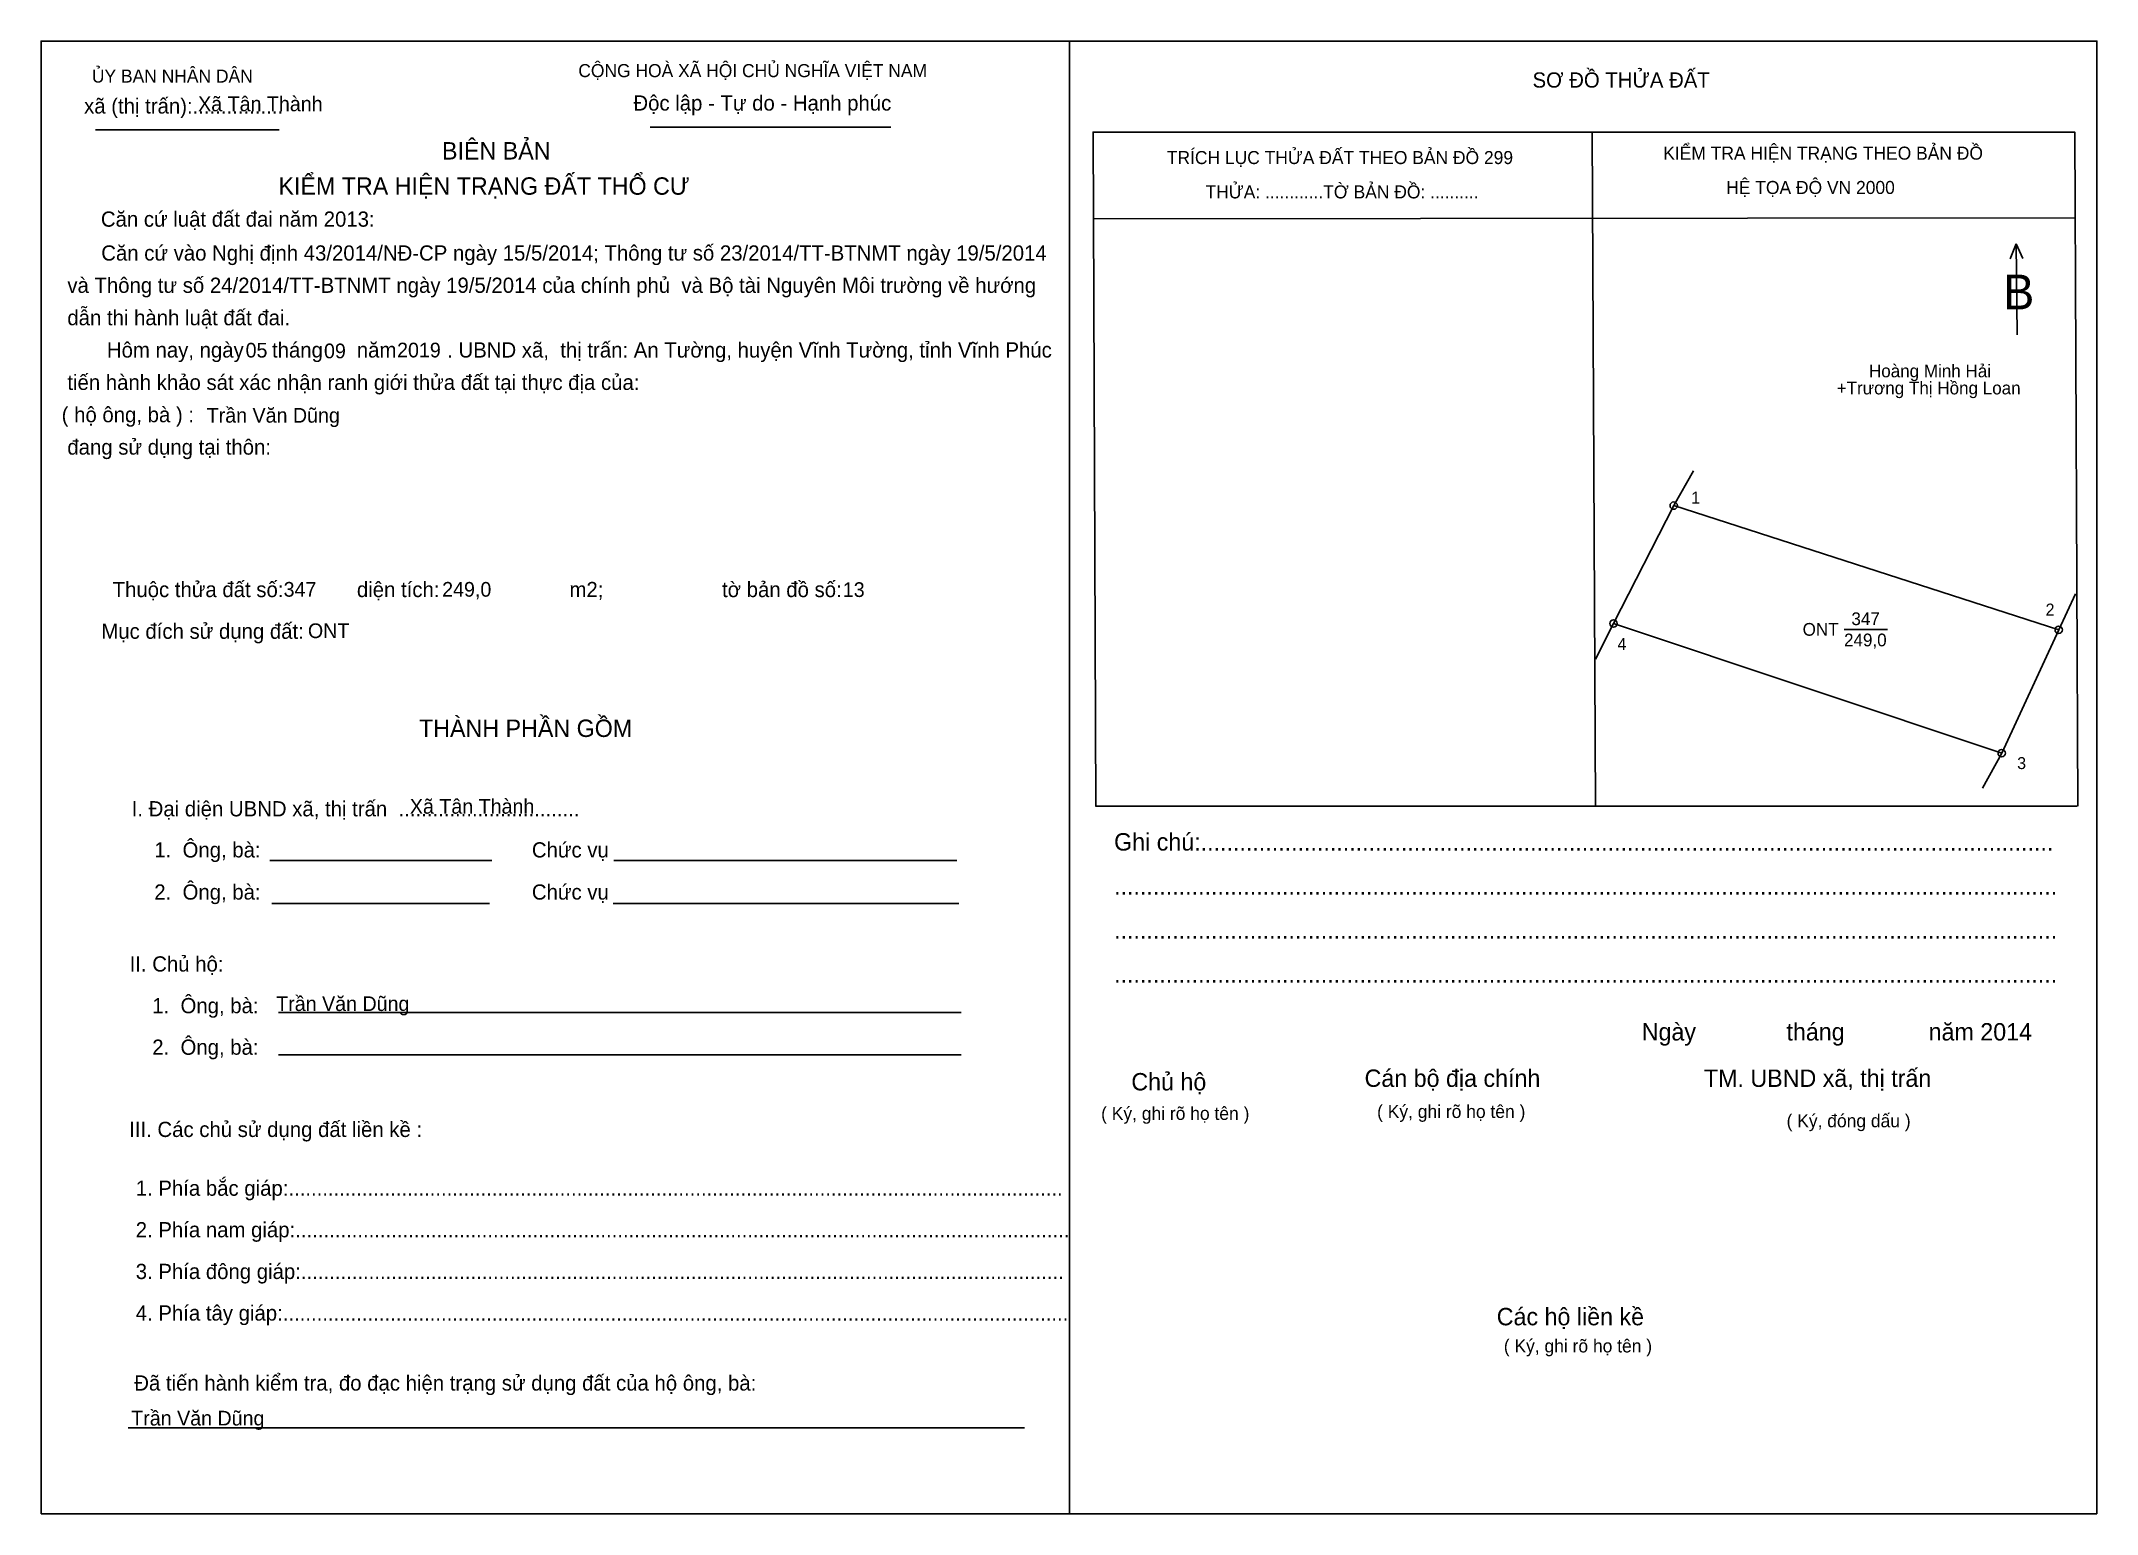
# Model space of a CAD drawing. Extents: x 540459 to 540598, y 1835215 to 1835315.
import ezdxf

# ---------------------------------------------------------------- set-up
doc = ezdxf.new("R2010")
doc.units = 0
for name, color, linetype in [('bbhtNoiDung', 7, 'Continuous'), ('bbhtTemplate', 7, 'Continuous'), ('CanhThua', 7, 'Continuous'), ('MocDinhThua', 7, 'Continuous'), ('NhanDiaChinhThua', 7, 'Continuous'), ('NhanTuCan', 7, 'Continuous'), ('RauThua', 7, 'Continuous'), ('SoHieuDinhThua', 7, 'Continuous')]:
    doc.layers.add(name, color=color, linetype=linetype)

msp = doc.modelspace()

# ---------------------------------------------------------------- linework, layer by layer
at = {"layer": 'bbhtTemplate'}
for p, q in [((540462.51, 1835309.19), (540474.97, 1835309.19)), ((540500.15, 1835309.36), (540516.49, 1835309.36)), ((540564.09, 1835309.03), (540564.32, 1835263.29)), ((540530.21, 1835303.15), (540596.84, 1835303.21)), ((540592.86, 1835301.45), (540592.46, 1835300.42)), ((540592.86, 1835301.45), (540593.32, 1835300.46)), ((540592.86, 1835301.45), (540592.93, 1835295.27)), ((540474.34, 1835259.6), (540489.42, 1835259.6)), ((540497.69, 1835259.6), (540520.97, 1835259.6)), ((540474.47, 1835256.67), (540489.25, 1835256.67)), ((540497.65, 1835256.67), (540521.11, 1835256.67)), ((540474.93, 1835249.27), (540521.27, 1835249.27)), ((540474.93, 1835246.41), (540521.27, 1835246.41)), ((540464.74, 1835221.1), (540525.56, 1835221.1))]:
    msp.add_line(p, q, dxfattribs=at)
for points in [[(540458.82, 1835215.25), (540458.82, 1835315.21), (540528.61, 1835315.21), (540528.61, 1835215.25)], [(540598.34, 1835215.25), (540598.34, 1835315.21), (540528.61, 1835315.21), (540528.61, 1835215.25)]]:
    msp.add_lwpolyline(points, close=True, dxfattribs=at)
for points in [[(540530.41, 1835263.29), (540530.21, 1835309.03), (540596.84, 1835309.03), (540597.04, 1835263.29)], [(540597.01, 1835263.29), (540530.37, 1835263.29)]]:
    msp.add_lwpolyline(points, dxfattribs=at)
at = {"layer": 'CanhThua'}
for p, q in [((540565.53, 1835275.68), (540569.62, 1835283.68)), ((540569.62, 1835283.68), (540595.75, 1835275.25)), ((540591.88, 1835266.88), (540565.53, 1835275.68)), ((540595.75, 1835275.25), (540591.88, 1835266.88))]:
    msp.add_line(p, q, dxfattribs=at)
at = {"layer": 'MocDinhThua'}
for centre in [(540569.62, 1835283.68), (540565.53, 1835275.68), (540595.75, 1835275.25), (540591.88, 1835266.88)]:
    msp.add_circle(centre, 0.25, dxfattribs=at)
at = {"layer": 'NhanDiaChinhThua'}
msp.add_line((540581.18, 1835275.28), (540584.14, 1835275.28), dxfattribs=at)
at = {"layer": 'RauThua'}
for p, q in [((540569.62, 1835283.68), (540570.96, 1835286.03)), ((540595.75, 1835275.25), (540596.88, 1835277.7)), ((540565.53, 1835275.68), (540564.32, 1835273.26)), ((540591.88, 1835266.88), (540590.58, 1835264.51))]:
    msp.add_line(p, q, dxfattribs=at)

# ---------------------------------------------------------------- texts
at = {"layer": 'bbhtNoiDung'}
for s, height, p in [('Xã Tân Thành', 0.9966, (540469.48, 1835310.45)), ('05', 0.997, (540472.7, 1835293.73)), ('09', 0.997, (540478.02, 1835293.68)), ('2019', 0.997, (540482.98, 1835293.74)), ('Trần Văn Dũng', 0.9966, (540470.06, 1835289.31)), ('347', 0.997, (540475.28, 1835277.5)), ('249,0', 0.997, (540486.04, 1835277.5)), ('13', 0.997, (540513.23, 1835277.48)), ('ONT', 0.997, (540476.93, 1835274.69)), ('Xã Tân Thành', 0.9966, (540483.85, 1835262.77)), ('Trần Văn Dũng', 0.9966, (540474.78, 1835249.38)), ('Trần Văn Dũng', 0.9966, (540464.94, 1835221.25))]:
    msp.add_text(s, height=height, dxfattribs=at).set_placement(p)
at = {"layer": 'bbhtTemplate'}
for s, height, p in [('ỦY BAN NHÂN DÂN', 0.8849, (540462.27, 1835312.39)), ('CỘNG HOÀ XÃ HỘI CHỦ NGHĨA VIỆT NAM', 0.8849, (540495.28, 1835312.76)), ('SƠ ĐỒ THỬA ĐẤT', 1.0324, (540560.04, 1835312.05)), ('xã (thị trấn):................', 1.0324, (540461.74, 1835310.29)), ('Độc lập - Tự do - Hạnh phúc', 1.0324, (540499.02, 1835310.49)), ('BIÊN BẢN', 1.18, (540486.03, 1835307.17)), ('TRÍCH LỤC THỬA ĐẤT THEO BẢN ĐỒ 299', 0.8849, (540535.22, 1835306.86)), ('KIỂM TRA HIỆN TRẠNG THEO BẢN ĐỒ', 0.8849, (540568.91, 1835307.16)), ('KIỂM TRA HIỆN TRẠNG ĐẤT THỔ CƯ', 1.18, (540474.93, 1835304.78)), ('        THỬA: ............TỜ BẢN ĐỒ: ..........', 0.8849, (540535.22, 1835304.53)), ('             HỆ TỌA ĐỘ VN 2000', 0.8849, (540568.91, 1835304.83)), ('Căn cứ luật đất đai năm 2013:', 1.0324, (540462.88, 1835302.61)), ('       Căn cứ vào Nghị định 43/2014/NĐ-CP ngày 15/5/2014; Thông tư số 23/2014/TT-BTNMT ngày 19/5/2014', 1.03237, (540460.22, 1835300.31)), (' và Thông tư số 24/2014/TT-BTNMT ngày 19/5/2014 của chính phủ  và Bộ tài Nguyên Môi trường về hướng', 1.0324, (540460.22, 1835298.12)), ('B', 2.36, (540591.99, 1835297)), (' dẫn thi hành luật đất đai.', 1.0324, (540460.22, 1835295.92)), ('        Hôm nay, ngày     tháng      năm         . UBND xã,  thị trấn: An Tường, huyện Vĩnh Tường, tỉnh Vĩnh Phúc', 1.03237, (540460.22, 1835293.73)), (' tiến hành khảo sát xác nhận ranh giới thửa đất tại thực địa của:', 1.0324, (540460.22, 1835291.53)), ('( hộ ông, bà ) :', 1.0324, (540460.22, 1835289.34)), (' đang sử dụng tại thôn:', 1.0324, (540460.22, 1835287.14)), ('  Thuộc thửa đất số:             diện tích:                       m2;                     tờ bản đồ số:', 1.03237, (540462.91, 1835277.47)), ('Mục đích sử dụng đất:', 1.0324, (540462.91, 1835274.64)), ('THÀNH PHẦN GỒM', 1.18, (540484.47, 1835267.98)), ('I. Đại diện UBND xã, thị trấn  ................................', 1.0324, (540464.97, 1835262.59)), ('Ghi chú:....................................................................................................................................', 1.17998, (540531.64, 1835260.27)), ('    1.  Ông, bà:                                                Chức vụ', 1.0324, (540464.97, 1835259.8)), ('    2.  Ông, bà:                                                Chức vụ', 1.0324, (540464.97, 1835256.94)), ('..................................................................................................................................................', 1.17998, (540531.64, 1835257.28)), ('II. Chủ hộ:', 1.0324, (540464.83, 1835252.06)), ('..................................................................................................................................................', 1.17998, (540531.64, 1835254.29)), ('    1.  Ông, bà:', 1.0324, (540464.83, 1835249.23)), ('..................................................................................................................................................', 1.17998, (540531.64, 1835251.3)), ('    2.  Ông, bà:', 1.0324, (540464.83, 1835246.41)), ('Ngày              tháng             năm 2014', 1.18, (540567.45, 1835247.38)), ('Chủ hộ', 1.18, (540532.81, 1835243.99)), ('Cán bộ địa chính', 1.18, (540548.64, 1835244.23)), ('TM. UBND xã, thị trấn', 1.18, (540571.67, 1835244.23)), ('III. Các chủ sử dụng đất liền kề :', 1.0324, (540464.8, 1835240.83)), ('( Ký, ghi rõ họ tên )', 0.8849, (540530.76, 1835241.99)), ('( Ký, ghi rõ họ tên )', 0.8849, (540549.49, 1835242.12)), ('( Ký, đóng dấu )', 0.8849, (540577.28, 1835241.49)), ('    1. Phía bắc giáp:.........................................................................................................................................', 1.03237, (540463.71, 1835236.84)), ('    2. Phía nam giáp:.........................................................................................................................................', 1.03237, (540463.71, 1835234.02)), ('    3. Phía đông giáp:.......................................................................................................................................', 1.03237, (540463.71, 1835231.19)), ('    4. Phía tây giáp:...........................................................................................................................................', 1.03237, (540463.71, 1835228.37)), ('Các hộ liền kề', 1.18, (540557.61, 1835228.05)), ('( Ký, ghi rõ họ tên )', 0.8849, (540558.09, 1835226.21)), ('    Đã tiến hành kiểm tra, đo đạc hiện trạng sử dụng đất của hộ ông, bà:', 1.0324, (540463.61, 1835223.62))]:
    msp.add_text(s, height=height, dxfattribs=at).set_placement(p)
at = {"layer": 'NhanDiaChinhThua'}
for s, p in [('ONT', (540578.37, 1835274.85)), ('347', (540581.68, 1835275.57)), ('249,0', (540581.18, 1835274.13))]:
    msp.add_text(s, height=0.864, dxfattribs=at).set_placement(p)
at = {"layer": 'NhanTuCan'}
for s, p in [('Hoàng Minh Hải', (540582.87, 1835292.39)), ('+Trương Thị Hồng Loan', (540580.68, 1835291.23))]:
    msp.add_text(s, height=0.8642, dxfattribs=at).set_placement(p)
at = {"layer": 'SoHieuDinhThua'}
for s, p in [('1', (540570.81, 1835283.82)), ('2', (540594.86, 1835276.22)), ('4', (540565.81, 1835273.89)), ('3', (540592.93, 1835265.8))]:
    msp.add_text(s, height=0.81, dxfattribs=at).set_placement(p)

doc.saveas('drawing.dxf')
